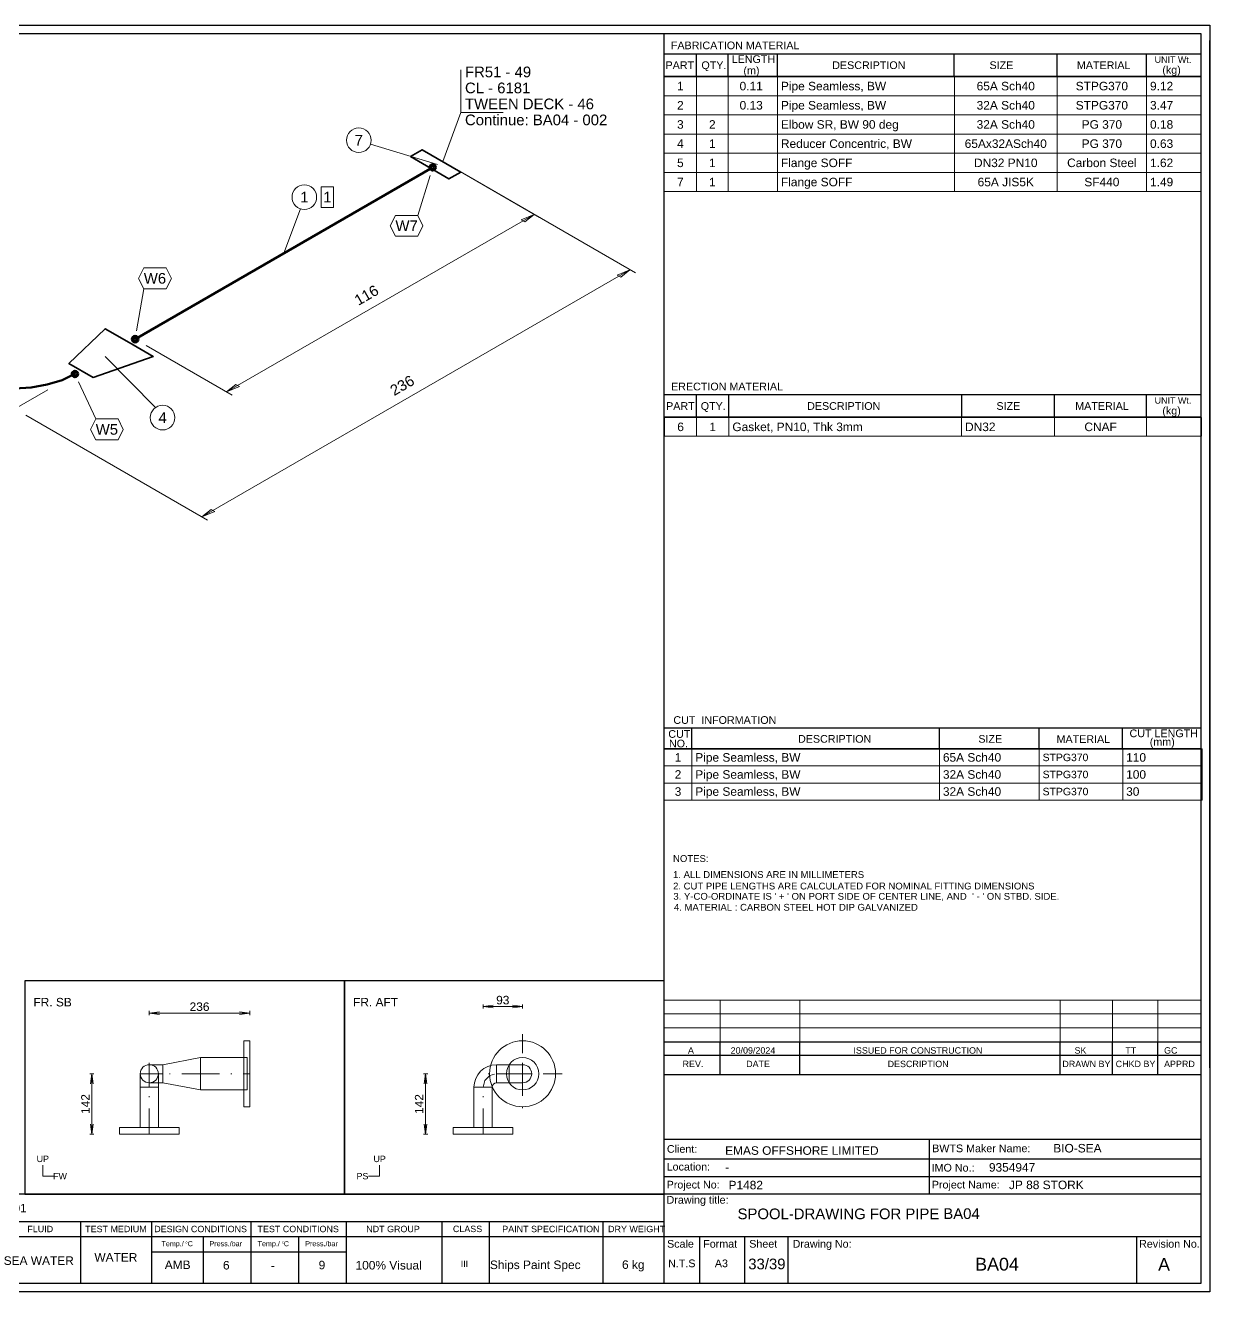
# Model space of a CAD drawing. Header units: millimetres. Extents: x 0 to 420, y 0 to 297.
# Drawn here: x 142.1 to 420, y 0 to 297 of the extents above; entities that cross this region are included whole.
import ezdxf
from ezdxf.enums import TextEntityAlignment as Align

# ---------------------------------------------------------------- set-up
doc = ezdxf.new("R2010")
doc.units = ezdxf.units.MM
doc.linetypes.add('DOTTED_DASHED5', pattern=[9.99998, 4.444436, -2.666661, 0.222222, -2.666661])
doc.linetypes.add('DOTTED_DASHED6', pattern=[10, 4.444444, -2.666667, 0.222222, -2.666667])
for name, color, linetype in [('FramesFromTables', 40, 'Continuous'), ('I_Coordinates', 11, 'Continuous'), ('I_CutNumbers', 10, 'Continuous'), ('I_Dimensions', 4, 'Continuous'), ('I_OtherComponents', 2, 'Continuous'), ('I_PartNumbers', 9, 'Continuous'), ('I_Pipes', 1, 'Continuous'), ('I_Tags', 8, 'Continuous'), ('SymbolsOnDrawingSheet', 1, 'Continuous'), ('TextFromTables', 2, 'Continuous'), ('TextFromTextBoxes', 2, 'Continuous')]:
    doc.layers.add(name, color=color, linetype=linetype)
doc.styles.add('Cadmatic Default Text', font='arial.ttf')

# ---------------------------------------------------------------- blocks, each defined once
blk = doc.blocks.new('BA01726637014_BOM_4')
at = {"layer": 'FramesFromTables', "linetype": 'ByBlock', "lineweight": 18}
for p, q in [((292, 285), (418, 285)), ((292, 258), (292, 285)), ((292, 258), (292, 285)), ((299.6, 258), (299.6, 285)), ((299.6, 258), (299.6, 285)), ((307, 258), (307, 285)), ((307, 258), (307, 285)), ((318.6, 258), (318.6, 285)), ((318.6, 258), (318.6, 285)), ((360.1, 258), (360.1, 285)), ((360.1, 258), (360.1, 285)), ((384.2, 258), (384.2, 285)), ((384.2, 258), (384.2, 285)), ((405.2, 258), (405.2, 285)), ((405.2, 258), (405.2, 285)), ((418, 258), (418, 285)), ((292, 280.5), (418, 280.5)), ((292, 276), (418, 276)), ((292, 271.5), (418, 271.5)), ((292, 267), (418, 267)), ((292, 262.5), (418, 262.5)), ((292, 205), (418.1, 205)), ((292, 200.67), (292, 205)), ((292.1, 200.67), (292.1, 205)), ((299.6, 200.67), (299.6, 205)), ((299.6, 200.67), (299.6, 205)), ((307.2, 200.67), (307.2, 205)), ((307.2, 200.67), (307.2, 205)), ((361.8, 200.67), (361.8, 205)), ((361.8, 200.67), (361.8, 205)), ((383.6, 200.67), (383.6, 205)), ((383.6, 200.67), (383.6, 205)), ((405.2, 200.67), (405.2, 205)), ((405.2, 200.67), (405.2, 205)), ((418, 200.67), (418, 205)), ((292, 127.3), (418.2, 127.3)), ((292, 115.3), (292, 127.3)), ((292, 115.3), (292, 127.3)), ((298.5, 115.3), (298.5, 127.3)), ((298.5, 115.3), (298.5, 127.3)), ((356.6, 115.3), (356.6, 127.3)), ((356.6, 115.3), (356.6, 127.3)), ((380, 115.3), (380, 127.3)), ((380, 115.3), (380, 127.3)), ((399.6, 115.3), (399.6, 127.3)), ((399.6, 115.3), (399.6, 127.3)), ((418, 115.3), (418, 127.3)), ((292, 123.3), (418.2, 123.3)), ((292, 119.3), (418.2, 119.3)), ((292, 68.4), (418, 68.4)), ((292, 58.6), (292, 68.4)), ((292, 58.6), (292, 68.4)), ((305.1, 58.6), (305.1, 68.4)), ((305.1, 58.6), (305.1, 68.4)), ((323.8, 58.6), (323.8, 68.4)), ((323.8, 58.6), (323.8, 68.4)), ((384.9, 58.6), (384.9, 68.4)), ((384.9, 58.6), (384.9, 68.4)), ((397.2, 58.6), (397.2, 68.4)), ((397.2, 58.6), (397.2, 68.4)), ((407.8, 58.6), (407.8, 68.4)), ((407.8, 58.6), (407.8, 68.4)), ((418, 58.6), (418, 68.4)), ((292, 65.13), (418, 65.13)), ((292, 61.87), (418, 61.87))]:
    blk.add_line(p, q, dxfattribs=at)
at = {"layer": 'FramesFromTables', "linetype": 'ByBlock', "lineweight": -3}
for p, q in [((2, 98.5), (51.5, 98.5)), ((2, 71.31), (2, 98.5)), ((2, 71.31), (2, 98.5)), ((12.6, 71.31), (12.6, 98.5)), ((12.6, 71.31), (12.6, 98.5)), ((30.3, 71.31), (30.3, 98.5)), ((30.3, 71.31), (30.3, 98.5)), ((40.9, 71.31), (40.9, 98.5)), ((40.9, 71.31), (40.9, 98.5)), ((51.5, 71.31), (51.5, 98.5)), ((2, 94.62), (51.5, 94.62)), ((2, 90.73), (51.5, 90.73)), ((2, 86.85), (51.5, 86.85)), ((2, 82.96), (51.5, 82.96)), ((2, 79.08), (51.5, 79.08)), ((2, 75.19), (51.5, 75.19))]:
    blk.add_line(p, q, dxfattribs=at)
at = {"layer": 'FramesFromTables', "linetype": 'ByBlock', "lineweight": 18, "flags": 128}
for points in [[(292, 258), (418, 258), (418, 285)], [(292, 200.67), (418.1, 200.67), (418.1, 205)], [(292, 115.3), (418.2, 115.3), (418.2, 127.3)], [(292, 58.6), (418, 58.6), (418, 68.4)]]:
    blk.add_lwpolyline(points, dxfattribs=at)
at = {"layer": 'FramesFromTables', "linetype": 'ByBlock', "lineweight": -3, "flags": 128}
blk.add_lwpolyline([(2, 71.31), (51.5, 71.31), (51.5, 98.5)], dxfattribs=at)
at = {"layer": 'TextFromTables', "linetype": 'ByBlock', "lineweight": 13, "style": 'Cadmatic Default Text'}
for s, p in [('1', (295.8, 282.75)), ('2', (295.8, 278.25)), ('3', (295.8, 273.75)), ('4', (295.8, 269.25)), ('5', (295.8, 264.75)), ('7', (295.8, 260.25))]:
    blk.add_text(s, height=2, dxfattribs=at).set_placement(p, align=Align.MIDDLE_CENTER)
at = {"layer": 'TextFromTables', "linetype": 'ByBlock', "lineweight": 25, "style": 'Cadmatic Default Text'}
for s, p in [('0.11 ', (312.8, 282.75)), ('65A Sch40', (372.15, 282.75)), ('STPG370', (394.7, 282.75)), ('0.13 ', (312.8, 278.25)), ('32A Sch40', (372.15, 278.25)), ('STPG370', (394.7, 278.25)), ('2', (303.3, 273.75)), ('32A Sch40', (372.15, 273.75)), ('PG 370', (394.7, 273.75)), ('65Ax32ASch40', (372.15, 269.25)), ('PG 370', (394.7, 269.25)), ('1', (303.3, 269.25)), ('1', (303.3, 264.75)), ('DN32 PN10', (372.15, 264.75)), ('Carbon Steel', (394.7, 264.75)), ('1', (303.3, 260.25)), ('65A JIS5K', (372.15, 260.25)), ('SF440', (394.7, 260.25)), ('6', (295.85, 202.83)), ('1', (303.4, 202.83)), ('CNAF', (394.4, 202.83)), ('1', (295.25, 125.3)), ('2', (295.25, 121.3)), ('3', (295.25, 117.3)), ('W1', (7.3, 96.56)), ('32', (21.45, 96.56)), ('SOF', (35.6, 96.56)), ('SJ', (46.2, 96.56)), ('W2', (7.3, 92.67)), ('32', (21.45, 92.67)), ('BW', (35.6, 92.67)), ('SJ', (46.2, 92.67)), ('W3', (7.3, 88.79)), ('32', (21.45, 88.79)), ('BW', (35.6, 88.79)), ('SJ', (46.2, 88.79)), ('W4', (7.3, 84.91)), ('32', (21.45, 84.91)), ('BW', (35.6, 84.91)), ('SJ', (46.2, 84.91)), ('W5', (7.3, 81.02)), ('32', (21.45, 81.02)), ('BW', (35.6, 81.02)), ('SJ', (46.2, 81.02)), ('W6', (7.3, 77.14)), ('65', (21.45, 77.14)), ('BW', (35.6, 77.14)), ('SJ', (46.2, 77.14)), ('W7', (7.3, 73.25)), ('65', (21.45, 73.25)), ('SOF', (35.6, 73.25)), ('SJ', (46.2, 73.25))]:
    blk.add_text(s, height=2, dxfattribs=at).set_placement(p, align=Align.MIDDLE_CENTER)
for s, height, p in [('Pipe Seamless, BW ', 2, (319.4, 282.75)), ('9.12', 2, (406, 282.75)), ('Pipe Seamless, BW ', 2, (319.4, 278.25)), ('3.47', 2, (406, 278.25)), ('Elbow SR, BW 90 deg', 2, (319.4, 273.75)), ('0.18', 2, (406, 273.75)), ('Reducer Concentric, BW ', 2, (319.4, 269.25)), ('0.63', 2, (406, 269.25)), ('Flange SOFF ', 2, (319.4, 264.75)), ('1.62', 2, (406, 264.75)), ('Flange SOFF ', 2, (319.4, 260.25)), ('1.49', 2, (406, 260.25)), ('Gasket, PN10, Thk 3mm ', 2, (308, 202.83)), ('DN32', 2, (362.6, 202.83)), ('Pipe Seamless, BW', 2, (299.3, 125.3)), ('65A Sch40', 2, (357.4, 125.3)), ('STPG370', 1.75, (380.8, 125.3)), ('110', 2, (400.4, 125.3)), ('Pipe Seamless, BW', 2, (299.3, 121.3)), ('32A Sch40', 2, (357.4, 121.3)), ('STPG370', 1.75, (380.8, 121.3)), ('100', 2, (400.4, 121.3)), ('Pipe Seamless, BW', 2, (299.3, 117.3)), ('32A Sch40', 2, (357.4, 117.3)), ('STPG370', 1.75, (380.8, 117.3)), ('30', 2, (400.4, 117.3))]:
    blk.add_text(s, height=height, dxfattribs=at).set_placement(p, align=Align.MIDDLE_LEFT)
at = {"layer": 'TextFromTextBoxes', "linetype": 'ByBlock', "lineweight": -3, "style": 'Cadmatic Default Text'}
for s, p in [('EMAS OFFSHORE LIMITED', (306.3, 33.1)), ('BIO-SEA', (383.3, 33.65)), ('9354947', (368.2, 29.15)), ('-', (306.3, 29.2)), ('P1482', (307.1, 25)), ('JP 88 STORK', (372.9, 25.05)), ('BA04-001', (130, 19.6))]:
    blk.add_text(s, height=2, dxfattribs=at).set_placement(p, align=Align.MIDDLE_LEFT)
at = {"layer": 'TextFromTextBoxes', "linetype": 'ByBlock', "lineweight": 25, "style": 'Cadmatic Default Text'}
blk.add_text('BA04', height=2.5, dxfattribs=at).set_placement((357.5, 18.3), align=Align.MIDDLE_LEFT)
at = {"layer": 'TextFromTextBoxes', "linetype": 'ByBlock', "lineweight": -3, "style": 'Cadmatic Default Text'}
for s, height, p in [('WATER', 2, (163.35, 8.05)), ('SEA WATER', 2, (145.25, 7.28)), ('AMB', 2, (177.85, 6.3)), ('6', 2, (189.25, 6.2)), ('-', 2, (200.2, 6.15)), ('9', 2, (211.7, 6.25)), ('100% Visual', 2, (227.35, 6.2)), ('Ships Paint Spec', 2, (261.75, 6.3)), ('6 kg', 2, (284.75, 6.35)), ('33/39', 2.5, (316.1, 6.5))]:
    blk.add_text(s, height=height, dxfattribs=at).set_placement(p, align=Align.MIDDLE_CENTER)
at = {"layer": 'TextFromTextBoxes', "linetype": 'ByBlock', "lineweight": 25, "style": 'Cadmatic Default Text'}
blk.add_text('BA04', height=3, dxfattribs=at).set_placement((370.1, 6.45), align=Align.MIDDLE_CENTER)
blk = doc.blocks.new('SEDS_SPOOL_FORMAT_Gol_7')
at = {"layer": 'SymbolsOnDrawingSheet', "linetype": 'ByBlock', "lineweight": -3, "flags": 128}
for points in [[(0, 297), (420, 297), (420, 0), (0, 0), (0, 297)], [(418.01, 295.01), (2, 295.01)], [(292.02, 50.91), (292.02, 295.01)], [(418.01, 2), (418.01, 295.01)], [(420, 52.53), (420, 293.46)], [(420, 52.53), (420, 293.46)], [(292.02, 290.3), (418.01, 290.3)], [(292.02, 284.66), (292.02, 288.77)], [(299.59, 285.01), (299.59, 290.3)], [(307.02, 285.01), (307.02, 290.3)], [(318.61, 285.01), (318.61, 290.3)], [(360.08, 285.01), (360.08, 290.3)], [(384.18, 285.01), (384.18, 290.3)], [(405.15, 285.01), (405.15, 290.3)], [(405.15, 285.01), (405.15, 290.3)], [(292, 285), (418, 285)], [(292, 253.5), (292, 285)], [(292, 253.5), (292, 285)], [(292.02, 285.01), (418.01, 285.01)], [(418.01, 285.01), (292.02, 285.01)], [(418, 253.5), (418, 285)], [(292.02, 210.38), (418.01, 210.38)], [(292.02, 205.08), (292.02, 209.18)], [(299.57, 205.08), (299.57, 210.38)], [(307.21, 205.08), (307.21, 210.38)], [(361.83, 205.03), (361.83, 210.38)], [(383.61, 205.08), (383.61, 210.38)], [(405.15, 205.17), (405.15, 210.38)], [(292.02, 205.08), (418.01, 205.08)], [(292.02, 186.7), (292.02, 205.08)], [(292.02, 186.7), (292.02, 205.08)], [(418.01, 205.08), (292.02, 205.08)], [(418, 166), (418, 205)], [(292.02, 132.23), (418.01, 132.23)], [(292.02, 127.3), (292.02, 131.41)], [(298.48, 127.3), (298.48, 132.23)], [(356.6, 127.3), (356.6, 132.23)], [(380.01, 127.3), (380.01, 132.23)], [(399.56, 127.3), (399.56, 132.23)], [(292.02, 127.3), (418.01, 127.3)], [(418.01, 127.3), (292.02, 127.3)], [(418, 111.3), (418, 127.3)], [(418, 55.4), (418, 68.5)], [(292.02, 52.57), (292.02, 66.5)], [(292.02, 52.57), (292.02, 66.5)], [(292.02, 58.6), (418.01, 58.6)], [(305.1, 50.91), (305.1, 58.6)], [(323.84, 50.91), (323.84, 58.6)], [(384.91, 50.91), (384.91, 58.6)], [(397.21, 50.91), (397.21, 58.6)], [(407.86, 50.91), (407.86, 58.6)], [(292.02, 55.47), (418.01, 55.47)], [(292.02, 50.91), (418.01, 50.91)], [(292.02, 2), (292.02, 50.91)], [(292.02, 35.73), (418.01, 35.73)], [(354.24, 22.93), (354.24, 35.73)], [(292.02, 31.13), (418.01, 31.13)], [(292.02, 27.03), (418.01, 27.03)], [(107.74, 22.93), (292.02, 22.93)], [(292.02, 22.93), (418.01, 22.93)], [(107.74, 16.45), (292.02, 16.45)], [(155.03, 16.45), (155.03, 2)], [(171.67, 16.45), (171.67, 2)], [(195.02, 16.45), (195.02, 2)], [(217.4, 16.45), (217.4, 2)], [(239.85, 16.45), (239.85, 2)], [(250.91, 16.34), (250.91, 2)], [(277.59, 16.45), (277.59, 2)], [(2, 12.91), (292.02, 12.91)], [(183.82, 12.91), (183.82, 2)], [(206.21, 12.91), (206.21, 2)], [(292.02, 12.91), (418.01, 12.91)], [(300.39, 2), (300.39, 12.91)], [(310.96, 2), (310.96, 12.91)], [(321.13, 2), (321.13, 12.91)], [(402.9, 2), (402.9, 12.91)], [(171.67, 9.37), (217.4, 9.37)], [(171.67, 9.37), (217.4, 9.37)], [(2, 2), (418.01, 2)]]:
    blk.add_lwpolyline(points, dxfattribs=at)
at = {"layer": 'SymbolsOnDrawingSheet', "linetype": 'ByBlock', "lineweight": -3, "style": 'Cadmatic Default Text'}
for s, height, p in [('FABRICATION MATERIAL', 1.8, (293.57, 293.19)), ('PART', 1.8, (292.32, 288.55)), ('QTY.', 1.8, (300.74, 288.55)), ('LENGTH', 1.8, (307.84, 289.97)), ('DESCRIPTION', 1.8, (331.43, 288.55)), ('SIZE', 1.8, (368.34, 288.55)), ('MATERIAL', 1.8, (388.84, 288.55)), ('UNIT Wt.', 1.5, (407.08, 289.7)), (' (kg)', 1.8, (408.19, 287.46)), ('ERECTION MATERIAL', 1.8, (293.62, 213.19)), ('PART', 1.8, (292.45, 208.62)), ('QTY.', 1.8, (300.58, 208.62)), ('DESCRIPTION', 1.8, (325.54, 208.62)), ('SIZE', 1.8, (369.97, 208.62)), ('MATERIAL', 1.8, (388.45, 208.62)), ('UNIT Wt.', 1.5, (407.08, 209.77)), (' (kg)', 1.8, (408.19, 207.53)), ('CUT  INFORMATION', 1.8, (294.16, 134.97)), ('CUT ', 1.8, (292.97, 131.7)), ('CUT LENGTH', 1.8, (401.19, 131.85)), ('NO.', 1.8, (293.13, 129.46)), ('DESCRIPTION', 1.8, (323.41, 130.55)), ('SIZE', 1.8, (365.72, 130.55)), ('MATERIAL', 1.8, (384.07, 130.5)), ('(mm)', 1.8, (405.94, 129.85)), ('SPOOL-DRAWING FOR PIPE', 2.5, (309.22, 19.5))]:
    blk.add_text(s, height=height, dxfattribs=at).set_placement(p, align=Align.TOP_LEFT)
for s, height, p in [('(m)', 1.8, (310.6, 285.51)), ('Client:', 1.8, (292.64, 32.58)), ('BWTS Maker Name:', 1.8, (354.88, 32.71)), ('Location:', 1.8, (292.58, 28.41)), ('IMO No.:', 1.8, (354.76, 28.17)), ('Project No:', 1.8, (292.58, 24.2)), ('Project Name:', 1.8, (354.8, 24.2)), ('Drawing title:', 1.8, (292.57, 20.64)), ('Temp./  C   ', 1.2, (174.06, 10.65)), ('Press./bar', 1.2, (185.31, 10.65)), ('Temp./  C   ', 1.2, (196.61, 10.65)), ('Press./bar', 1.2, (207.78, 10.65)), ('Scale', 1.8, (292.68, 10.32)), ('Format', 1.8, (301.16, 10.32)), ('Sheet', 1.8, (311.96, 10.32)), ('Drawing No:', 1.8, (322.14, 10.32)), ('Revision No.', 1.8, (403.43, 10.32)), ('0', 0.53, (179.71, 11.25)), ('0', 0.53, (202.37, 11.25)), ('N.T.S', 1.8, (292.92, 5.74)), ('A3', 1.8, (303.89, 5.74))]:
    blk.add_text(s, height=height, dxfattribs=at).set_placement(p)
for s, height, p in [('NOTES:', 1.6, (294.08, 101.59)), ('1. ALL DIMENSIONS ARE IN MILLIMETERS', 1.6, (294.08, 97.83)), ('2. CUT PIPE LENGTHS ARE CALCULATED FOR NOMINAL FITTING DIMENSIONS', 1.6, (294.08, 95.13)), ("3. Y-CO-ORDINATE IS ' + ' ON PORT SIDE OF CENTER LINE, AND  ' - ' ON STBD. SIDE.", 1.6, (294.16, 92.72)), ('4. MATERIAL : CARBON STEEL HOT DIP GALVANIZED', 1.6, (294.28, 90.15)), ('A', 1.5, (297.58, 56.58)), ('20/09/2024', 1.5, (307.59, 56.58)), ('ISSUED FOR CONSTRUCTION', 1.5, (336.41, 56.58)), ('SK', 1.5, (388.28, 56.58)), ('TT', 1.5, (400.21, 56.58)), ('GC', 1.5, (409.3, 56.58)), ('REV.', 1.5, (296.32, 53.41)), ('DATE', 1.5, (311.24, 53.41)), ('DESCRIPTION', 1.5, (344.43, 53.41)), ('DRAWN BY', 1.5, (385.43, 53.41)), ('CHKD BY', 1.5, (397.94, 53.41)), ('APPRD', 1.5, (409.3, 53.41)), ('FLUID', 1.5, (142.57, 14.7)), ('TEST MEDIUM', 1.5, (156.14, 14.7)), ('DESIGN CONDITIONS', 1.5, (172.34, 14.7)), ('TEST CONDITIONS', 1.5, (196.58, 14.7)), ('NDT GROUP', 1.5, (222.09, 14.7)), ('CLASS', 1.5, (242.43, 14.72)), ('PAINT SPECIFICATION', 1.5, (254.01, 14.7)), ('DRY WEIGHT', 1.5, (278.84, 14.7)), ('III', 1.5, (244.26, 6.51)), ('A', 3, (407.89, 6.4))]:
    blk.add_text(s, height=height, dxfattribs=at).set_placement(p, align=Align.MIDDLE_LEFT)
blk = doc.blocks.new('BA01726637014_PRT_4_3')
at = {"layer": 'I_Pipes', "linetype": 'ByBlock', "lineweight": 0}
for q in [(79.82, 188.25), (95.38, 188.25)]:
    blk.add_line((87.6, 183.76), q, dxfattribs=at)
at = {"layer": 'I_Pipes', "linetype": 'ByBlock', "lineweight": 50, "flags": 128}
blk.add_lwpolyline([(73.46, 191.93), (76.49, 190.49), (79.94, 189.43), (83.7, 188.77), (87.6, 188.55), (91.5, 188.77), (95.25, 189.43), (98.71, 190.49), (101.74, 191.93)], dxfattribs=at)
at = {"layer": 'I_Pipes', "linetype": 'ByBlock', "lineweight": 50}
for centre, radius in [((73.46, 191.93), 0.75), ((73.46, 191.93), 0.375), ((101.74, 191.93), 0.75), ((101.74, 191.93), 0.375)]:
    blk.add_circle(centre, radius, dxfattribs=at)
blk = doc.blocks.new('BA01726637014_PRT_5_3')
at = {"layer": 'I_OtherComponents', "linetype": 'ByBlock', "lineweight": 35, "flags": 128}
blk.add_lwpolyline([(114.47, 199.28), (108.81, 202.54), (100.33, 194.38), (105.98, 191.11), (120.12, 196.01), (114.47, 199.28)], dxfattribs=at)
at = {"layer": 'I_OtherComponents', "linetype": 'ByBlock', "lineweight": 50}
for centre, radius in [((115.88, 200.09), 0.75), ((115.88, 200.09), 0.375), ((101.74, 191.93), 0.75), ((101.74, 191.93), 0.375)]:
    blk.add_circle(centre, radius, dxfattribs=at)
blk = doc.blocks.new('BA01726637014_PRT_6_3')
at = {"layer": 'I_Pipes', "linetype": 'ByBlock', "lineweight": 50}
blk.add_line((115.88, 200.09), (185.67, 240.39), dxfattribs=at)
blk = doc.blocks.new('BA01726637014_PRT_8_3')
at = {"layer": 'I_OtherComponents', "linetype": 'ByBlock', "lineweight": 35, "flags": 128}
blk.add_lwpolyline([(180.44, 242.92), (183.22, 244.52), (192.27, 239.3), (189.49, 237.69), (180.44, 242.92)], dxfattribs=at)
at = {"layer": 'I_OtherComponents', "linetype": 'ByBlock', "lineweight": 50}
for radius in [0.75, 0.375]:
    blk.add_circle((185.67, 240.39), radius, dxfattribs=at)
blk = doc.blocks.new('BA01726637014_DIM_1_3')
at = {"layer": 'I_Dimensions', "linetype": 'ByBlock', "lineweight": 0}
for p, q in [((210.76, 228.62), (190.63, 240.25)), ((137.32, 187.72), (209.46, 229.37)), ((118.48, 198.59), (138.62, 186.97))]:
    blk.add_line(p, q, dxfattribs=at)
at = {"layer": 'I_Dimensions', "linetype": 'ByBlock', "lineweight": 0, "flags": 128}
for points in [[(209.46, 229.37), (207.3, 227.62), (206.43, 228.12), (209.46, 229.37)], [(137.32, 187.72), (140.35, 188.97), (139.48, 189.47), (137.32, 187.72)]]:
    blk.add_lwpolyline(points, dxfattribs=at)
at = {"layer": 'I_Dimensions', "linetype": 'ByBlock', "lineweight": 0, "style": 'Cadmatic Default Text'}
blk.add_text('116', height=2.5, rotation=30, dxfattribs=at).set_placement((170.14, 210.42), align=Align.MIDDLE_CENTER)
blk = doc.blocks.new('BA01726637014_DIM_2_3')
at = {"layer": 'I_Dimensions', "linetype": 'ByBlock', "lineweight": 0}
for p, q in [((233.28, 215.62), (190.63, 240.25)), ((131.55, 158.39), (231.98, 216.37)), ((90.2, 182.26), (132.85, 157.64))]:
    blk.add_line(p, q, dxfattribs=at)
at = {"layer": 'I_Dimensions', "linetype": 'ByBlock', "lineweight": 0, "flags": 128}
for points in [[(231.98, 216.37), (229.81, 214.62), (228.95, 215.12), (231.98, 216.37)], [(131.55, 158.39), (134.58, 159.64), (133.71, 160.14), (131.55, 158.39)]]:
    blk.add_lwpolyline(points, dxfattribs=at)
at = {"layer": 'I_Dimensions', "linetype": 'ByBlock', "lineweight": 0, "style": 'Cadmatic Default Text'}
blk.add_text('236', height=2.5, rotation=30, dxfattribs=at).set_placement((178.52, 189.26), align=Align.MIDDLE_CENTER)
blk = doc.blocks.new('BA01726637014_CRD_0_3')
at = {"layer": 'I_Coordinates', "linetype": 'ByBlock', "lineweight": 0}
blk.add_line((192.26, 253.27), (188.03, 241.75), dxfattribs=at)
at = {"layer": 'I_Coordinates', "linetype": 'ByBlock', "lineweight": 0, "flags": 128}
blk.add_lwpolyline([(192.26, 263.27), (192.26, 253.27), (202.26, 253.27)], dxfattribs=at)
at = {"layer": 'I_Coordinates', "linetype": 'ByBlock', "lineweight": 0, "style": 'Cadmatic Default Text'}
for s, p in [('FR51 - 49', (193.26, 261.52)), ('CL - 6181', (193.26, 257.77)), ('TWEEN DECK - 46', (193.26, 254.02)), ('Continue: BA04 - 002', (193.26, 250.27))]:
    blk.add_text(s, height=2.5, dxfattribs=at).set_placement(p)
blk = doc.blocks.new('BA01726637014_PTN_0_3')
at = {"layer": 'I_PartNumbers', "linetype": 'ByBlock', "lineweight": 0}
blk.add_line((154.67, 230.65), (150.78, 220.24), dxfattribs=at)
blk.add_circle((155.57, 233.4), 2.89, dxfattribs=at)
at = {"layer": 'I_PartNumbers', "linetype": 'ByBlock', "lineweight": 0, "style": 'Cadmatic Default Text'}
blk.add_text('1', height=2.5, dxfattribs=at).set_placement((155.57, 233.4), align=Align.MIDDLE_CENTER)
blk = doc.blocks.new('BA01726637014_PTN_7_3')
at = {"layer": 'I_PartNumbers', "linetype": 'ByBlock', "lineweight": 0}
blk.add_line((120.61, 184.03), (108.81, 196.01), dxfattribs=at)
blk.add_circle((122.31, 181.69), 2.89, dxfattribs=at)
at = {"layer": 'I_PartNumbers', "linetype": 'ByBlock', "lineweight": 0, "style": 'Cadmatic Default Text'}
blk.add_text('4', height=2.5, dxfattribs=at).set_placement((122.31, 181.69), align=Align.MIDDLE_CENTER)
blk = doc.blocks.new('BA01726637014_PTN_8_3')
at = {"layer": 'I_PartNumbers', "linetype": 'ByBlock', "lineweight": 0}
blk.add_line((171.1, 245.85), (186.85, 241.07), dxfattribs=at)
blk.add_circle((168.35, 246.75), 2.89, dxfattribs=at)
at = {"layer": 'I_PartNumbers', "linetype": 'ByBlock', "lineweight": 0, "style": 'Cadmatic Default Text'}
blk.add_text('7', height=2.5, dxfattribs=at).set_placement((168.35, 246.75), align=Align.MIDDLE_CENTER)
blk = doc.blocks.new('BA01726637014_CUT_9_3')
at = {"layer": 'I_CutNumbers', "linetype": 'ByBlock', "lineweight": 0, "flags": 128}
blk.add_lwpolyline([(162.44, 230.95), (162.44, 235.85), (159.5, 235.85), (159.5, 230.95), (162.44, 230.95)], dxfattribs=at)
at = {"layer": 'I_CutNumbers', "linetype": 'ByBlock', "lineweight": 0, "style": 'Cadmatic Default Text'}
blk.add_text('1', height=2.5, dxfattribs=at).set_placement((160.97, 233.4), align=Align.MIDDLE_CENTER)
blk = doc.blocks.new('Pi_Weld_2')
at = {"layer": 'I_Tags', "linetype": 'ByBlock', "lineweight": 0, "flags": 128}
for points in [[(-2.62, 2.45), (-6.66, 11.18)], [(-2.62, 2.45), (-3.84, 0)], [(-3.84, 0), (-2.62, -2.45)], [(2.62, 2.45), (-2.62, 2.45)], [(3.84, 0), (2.62, 2.45)], [(2.62, -2.45), (3.84, 0)], [(-2.62, -2.45), (2.62, -2.45)]]:
    blk.add_lwpolyline(points, dxfattribs=at)
at = {"layer": 'I_Tags', "linetype": 'ByBlock', "lineweight": 0, "style": 'Cadmatic Default Text'}
blk.add_text('W5', height=2.5, dxfattribs=at).set_placement((0, 0), align=Align.MIDDLE_CENTER)
blk = doc.blocks.new('Pi_Weld_3')
at = {"layer": 'I_Tags', "linetype": 'ByBlock', "lineweight": 0, "flags": 128}
for points in [[(-2.62, 2.45), (-3.84, 0)], [(-3.84, 0), (-2.62, -2.45)], [(2.62, 2.45), (-2.62, 2.45)], [(3.84, 0), (2.62, 2.45)], [(2.62, -2.45), (3.84, 0)], [(-2.62, -2.45), (-4.3, -12.29)], [(-2.62, -2.45), (2.62, -2.45)]]:
    blk.add_lwpolyline(points, dxfattribs=at)
at = {"layer": 'I_Tags', "linetype": 'ByBlock', "lineweight": 0, "style": 'Cadmatic Default Text'}
blk.add_text('W6', height=2.5, dxfattribs=at).set_placement((0, 0), align=Align.MIDDLE_CENTER)
blk = doc.blocks.new('Pi_Weld_4')
at = {"layer": 'I_Tags', "linetype": 'ByBlock', "lineweight": 0, "flags": 128}
for points in [[(2.62, 2.45), (5.51, 11.79)], [(-2.62, 2.45), (-3.84, 0)], [(-3.84, 0), (-2.62, -2.45)], [(2.62, 2.45), (-2.62, 2.45)], [(3.84, 0), (2.62, 2.45)], [(2.62, -2.45), (3.84, 0)], [(-2.62, -2.45), (2.62, -2.45)]]:
    blk.add_lwpolyline(points, dxfattribs=at)
at = {"layer": 'I_Tags', "linetype": 'ByBlock', "lineweight": 0, "style": 'Cadmatic Default Text'}
blk.add_text('W7', height=2.5, dxfattribs=at).set_placement((0, 0), align=Align.MIDDLE_CENTER)

msp = doc.modelspace()

# ---------------------------------------------------------------- linework, layer by layer
at = {"linetype": 'ByBlock', "lineweight": 25, "flags": 128}
for points in [[(142, 22.9), (217, 22.9), (217, 72.9), (142, 72.9), (142, 22.9)], [(217, 22.9), (292, 22.9), (292, 72.9), (217, 72.9), (217, 22.9)]]:
    msp.add_lwpolyline(points, dxfattribs=at)
at = {"linetype": 'ByBlock', "lineweight": 13, "flags": 128}
for points in [[(171.19, 64.84), (171.19, 65.84)], [(171.19, 65.34), (173.59, 65.02), (171.19, 65.34), (173.59, 65.65), (171.19, 65.34)], [(194.77, 65.34), (192.37, 65.65), (194.77, 65.34), (192.37, 65.02), (194.77, 65.34)], [(194.77, 64.84), (194.77, 65.84)], [(249.49, 66.38), (249.49, 67.38)], [(249.49, 66.88), (251.89, 66.57), (249.49, 66.88), (251.89, 67.2), (249.49, 66.88)], [(249.49, 66.88), (258.78, 66.88)], [(258.78, 66.88), (256.38, 67.2), (258.78, 66.88), (256.38, 66.57), (258.78, 66.88)], [(258.78, 66.38), (258.78, 67.38)], [(171.19, 65.34), (194.77, 65.34)], [(158.21, 51.11), (157.21, 51.11)], [(157.71, 51.11), (157.4, 48.71), (157.71, 51.11), (158.03, 48.71), (157.71, 51.11)], [(157.71, 36.91), (157.71, 51.11)], [(236.51, 51.11), (235.51, 51.11)], [(236.01, 51.11), (235.69, 48.71), (236.01, 51.11), (236.32, 48.71), (236.01, 51.11)], [(236.01, 36.91), (236.01, 51.11)], [(157.71, 36.91), (158.03, 39.31), (157.71, 36.91), (157.4, 39.31), (157.71, 36.91)], [(236.01, 36.91), (236.32, 39.31), (236.01, 36.91), (235.69, 39.31), (236.01, 36.91)], [(158.21, 36.91), (157.21, 36.91)], [(236.51, 36.91), (235.51, 36.91)]]:
    msp.add_lwpolyline(points, dxfattribs=at)
at = {"linetype": 'DOTTED_DASHED6', "lineweight": 13, "flags": 128}
for points in [[(258.78, 60.38), (258.78, 41.83)], [(171.19, 53.66), (171.19, 48.55)], [(258.78, 53.66), (258.78, 48.55)], [(171.19, 51.11), (169.06, 51.11)], [(171.19, 51.11), (171.19, 47.93)], [(183.23, 51.11), (174.37, 51.11)], [(183.23, 51.11), (194.17, 51.11)], [(194.77, 51.11), (193.37, 51.11)], [(249.49, 47.93), (249.91, 49.52), (251.07, 50.68), (252.66, 51.11)], [(268.05, 51.11), (249.5, 51.11)], [(252.66, 51.11), (255.6, 51.11)], [(258.78, 51.11), (255.6, 51.11)], [(171.19, 38.51), (171.19, 47.93)], [(249.49, 38.51), (249.49, 47.93)], [(171.19, 36.91), (171.19, 38.51)], [(249.49, 36.91), (249.49, 38.51)]]:
    msp.add_lwpolyline(points, dxfattribs=at)
at = {"linetype": 'DOTTED_DASHED5', "lineweight": 13, "flags": 128}
for points in [[(171.19, 51.11), (174.37, 51.11)], [(258.78, 51.11), (260.9, 51.11)]]:
    msp.add_lwpolyline(points, dxfattribs=at)
at = {"layer": 'SymbolsOnDrawingSheet', "linetype": 'ByBlock', "lineweight": 18, "flags": 128}
for points in [[(194.77, 43.38), (193.37, 43.38), (193.37, 58.84), (194.77, 58.84), (194.77, 43.38)], [(183.23, 47.3), (183.23, 54.91), (174.37, 53.24), (174.37, 48.98), (183.23, 47.3)], [(183.23, 54.91), (194.17, 54.91), (194.17, 47.3), (183.23, 47.3), (183.23, 54.91)], [(169.06, 50.68), (169.06, 51.11)], [(169.06, 49.52), (169.06, 50.68)], [(171.62, 53.24), (171.19, 53.24)], [(172.78, 53.24), (171.62, 53.24)], [(174.37, 53.24), (172.78, 53.24)], [(173.32, 51.11), (173.32, 50.68)], [(173.32, 50.68), (173.32, 49.52)], [(174.37, 48.98), (174.37, 49.26), (174.37, 50.04), (174.37, 51.11), (174.37, 52.17), (174.37, 52.95), (174.37, 53.24)], [(252.66, 53.24), (252.66, 48.98)], [(252.66, 53.24), (255.6, 53.24), (255.6, 48.98), (252.66, 48.98), (252.66, 53.24)], [(255.6, 48.98), (255.6, 49.26), (255.6, 50.04), (255.6, 51.11), (255.6, 52.17), (255.6, 52.95), (255.6, 53.24)], [(257.19, 53.24), (255.6, 53.24)], [(258.35, 53.24), (257.19, 53.24)], [(258.78, 53.24), (258.35, 53.24)], [(169.06, 47.93), (169.06, 49.52)], [(169.06, 38.51), (169.06, 47.93), (173.32, 47.93), (173.32, 38.51), (169.06, 38.51)], [(171.19, 48.98), (171.62, 48.98)], [(171.62, 48.98), (172.78, 48.98)], [(172.78, 48.98), (174.37, 48.98)], [(173.32, 49.52), (173.32, 47.93)], [(251.62, 47.93), (247.36, 47.93)], [(247.36, 38.51), (247.36, 47.93), (251.62, 47.93), (251.62, 38.51), (247.36, 38.51)], [(255.6, 48.98), (257.19, 48.98)], [(257.19, 48.98), (258.35, 48.98)], [(258.35, 48.98), (258.78, 48.98)], [(164.21, 36.91), (164.21, 38.51), (178.18, 38.51), (178.18, 36.91), (164.21, 36.91)], [(242.51, 36.91), (242.51, 38.51), (256.47, 38.51), (256.47, 36.91), (242.51, 36.91)], [(146.2, 27.1), (146.2, 29.67)], [(146.2, 27.1), (148.77, 27.1)], [(225.24, 27.1), (222.66, 27.1)], [(225.24, 27.1), (225.24, 29.67)]]:
    msp.add_lwpolyline(points, dxfattribs=at)
at = {"layer": 'SymbolsOnDrawingSheet', "linetype": 'ByBlock', "lineweight": 18}
for centre, radius in [((258.78, 51.11), 7.73), ((258.78, 51.11), 3.8), ((171.19, 51.11), 2.13)]:
    msp.add_circle(centre, radius, dxfattribs=at)
for centre, radius, start, end in [((171.19, 51.11), 2.13, 90, 270), ((171.19, 51.11), 2.13, 90, 270), ((171.19, 51.11), 2.13, 0, 180), ((252.66, 47.93), 5.3, 90, 180), ((258.78, 51.11), 2.13, 270, 90), ((258.78, 51.11), 2.13, 270, 90), ((252.66, 47.93), 1.04, 90, 180)]:
    msp.add_arc(centre, radius, start, end, dxfattribs=at)

# ---------------------------------------------------------------- block references
at = {"layer": 'I_Coordinates', "lineweight": 0}
msp.add_blockref('BA01726637014_CRD_0_3', (52, 23.3), dxfattribs=at)
at = {"layer": 'I_CutNumbers', "lineweight": 0}
msp.add_blockref('BA01726637014_CUT_9_3', (52, 23.3), dxfattribs=at)
at = {"layer": 'I_Dimensions', "lineweight": 0}
for name in ['BA01726637014_DIM_2_3', 'BA01726637014_DIM_1_3']:
    msp.add_blockref(name, (52, 23.3), dxfattribs=at)
at = {"layer": 'I_OtherComponents', "lineweight": 35}
for name in ['BA01726637014_PRT_8_3', 'BA01726637014_PRT_5_3']:
    msp.add_blockref(name, (52, 23.3), dxfattribs=at)
at = {"layer": 'I_PartNumbers', "lineweight": 0}
for name in ['BA01726637014_PTN_8_3', 'BA01726637014_PTN_0_3', 'BA01726637014_PTN_7_3']:
    msp.add_blockref(name, (52, 23.3), dxfattribs=at)
at = {"layer": 'I_Pipes', "lineweight": 50}
for name in ['BA01726637014_PRT_6_3', 'BA01726637014_PRT_4_3']:
    msp.add_blockref(name, (52, 23.3), dxfattribs=at)
at = {"layer": 'I_Tags'}
for name, p in [('Pi_Weld_4', (231.57, 249.98)), ('Pi_Weld_3', (172.52, 237.66)), ('Pi_Weld_2', (161.24, 202.24))]:
    msp.add_blockref(name, p, dxfattribs=at)
at = {"layer": 'SymbolsOnDrawingSheet'}
msp.add_blockref('SEDS_SPOOL_FORMAT_Gol_7', (0, 0), dxfattribs=at)
at = {"layer": 'TextFromTextBoxes', "lineweight": 25}
msp.add_blockref('BA01726637014_BOM_4', (0, 0), dxfattribs=at)

# ---------------------------------------------------------------- texts
at = {"layer": 'SymbolsOnDrawingSheet', "linetype": 'ByBlock', "lineweight": 25, "style": 'Cadmatic Default Text'}
for s, p in [('FR. SB', (144, 68.9)), ('FR. AFT', (219, 68.9))]:
    msp.add_text(s, height=2, dxfattribs=at).set_placement(p, align=Align.TOP_LEFT)
at = {"layer": 'SymbolsOnDrawingSheet', "linetype": 'ByBlock', "lineweight": 13, "style": 'Cadmatic Default Text'}
for s, p in [('93', (254.13, 68.38)), ('236', (182.98, 66.84))]:
    msp.add_text(s, height=2, dxfattribs=at).set_placement(p, align=Align.MIDDLE_CENTER)
for p in [(156.21, 44.01), (234.51, 44.01)]:
    msp.add_text('142', height=2, rotation=90, dxfattribs=at).set_placement(p, align=Align.MIDDLE_CENTER)
at = {"layer": 'SymbolsOnDrawingSheet', "linetype": 'ByBlock', "lineweight": 18, "style": 'Cadmatic Default Text'}
for s, p in [('UP', (146.2, 31.14)), ('UP', (225.24, 31.14)), ('FW', (150.24, 27.1)), ('PS', (221.2, 27.1))]:
    msp.add_text(s, height=1.5, dxfattribs=at).set_placement(p, align=Align.MIDDLE_CENTER)

doc.saveas('drawing.dxf')
